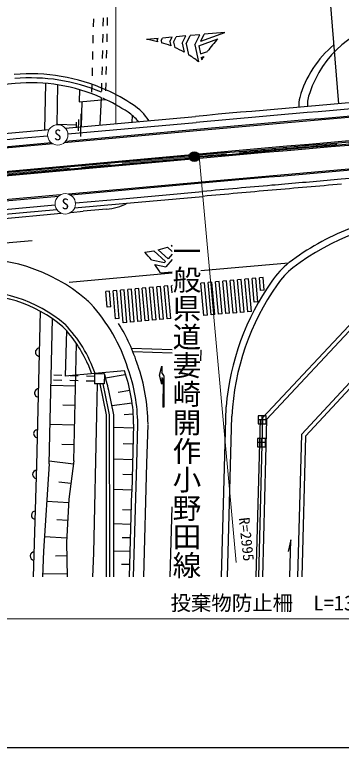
# Model space of a CAD drawing. Units: millimetres, scale not verified. Extents: x 40000 to 680000, y 20000 to 380000.
# Drawn here: x 111909 to 151903, y 205000 to 294823 of the extents above; entities that cross this region are included whole.
import ezdxf
from ezdxf.enums import TextEntityAlignment as Align

# ---------------------------------------------------------------- set-up
doc = ezdxf.new("R2010")
doc.units = ezdxf.units.MM
doc.header["$LTSCALE"] = 1000
doc.header["$PDMODE"] = 32
doc.header["$PDSIZE"] = 500
doc.linetypes.add('CHAIN', pattern=[18.5, 12, -1.5, 3.5, -1.5])
for name, color, linetype, lineweight in [('M-BGD', 7, 'Continuous', 25), ('M-BMK', 2, 'CHAIN', 13), ('M-BMK-OTRS', 5, 'Continuous', 25), ('M-BMK-ROW', 30, 'Continuous', 25), ('M-BMK-SRVR', 3, 'Continuous', 25), ('M-STR-HTXT', 7, 'Continuous', 13), ('M-STR-STR1', 1, 'Continuous', 25), ('M-STR-STRC', 7, 'Continuous', 25), ('M-TTL-BAND', 7, 'Continuous', 25)]:
    doc.layers.add(name, color=color, linetype=linetype, lineweight=lineweight)
doc.layers.add('M-BMK-HTXT', color=7, linetype='Continuous')
doc.styles.add('@ＭＳ ゴシック', font='')
doc.styles.add('ＭＳ ゴシック', font='')
doc.styles.get('@ＭＳ ゴシック').set_extended_font_data('@MS Gothic')
doc.styles.get('ＭＳ ゴシック').set_extended_font_data('MS Gothic')

msp = doc.modelspace()

# ---------------------------------------------------------------- linework, layer by layer
at = {"layer": 'M-BGD'}
for p, q in [((121540, 294319), (121517, 293319)), ((123244, 294473), (123221, 293474)), ((121494, 292319), (121471, 291320)), ((123198, 292474), (123175, 291474)), ((121448, 290320), (121425, 289320)), ((123152, 290475), (123129, 289475)), ((123106, 288475), (123083, 287475)), ((121402, 288321), (121379, 287321)), ((115582, 280691), (115713, 286392)), ((117097, 281329), (117210, 286211)), ((121356, 286321), (121333, 285321)), ((123060, 286476), (123037, 285476)), ((119839, 285627), (119805, 284139)), ((119805, 284139), (123013, 284428)), ((120093, 281097), (120164, 284172)), ((122382, 281303), (122550, 284641)), ((123014, 284476), (123013, 284428)), ((120029, 282680), (119965, 279880)), ((126275, 281654), (126315, 282450)), ((119437, 281293), (117198, 281345)), ((118431, 280194), (134136, 281609)), ((119445, 281643), (119429, 280943)), ((119733, 281987), (119701, 280587)), ((104407, 278913), (112088, 279623)), ((112088, 279623), (115941, 279970)), ((125108, 272255), (134903, 273144)), ((119349, 271740), (125108, 272255)), ((112871, 271159), (116859, 271517)), ((105189, 270449), (112871, 271159)), ((161199, 265693), (142254, 245381)), ((163459, 261094), (147015, 243360)), ((163695, 260613), (147510, 243158)), ((114635, 239593), (115069, 258449)), ((116140, 239767), (116549, 257528)), ((118244, 256093), (118108, 250503)), ((119149, 240114), (119480, 254489)), ((121360, 250788), (120887, 251963)), ((117694, 250590), (116695, 250618)), ((125360, 251152), (118108, 250503)), ((121701, 250778), (121668, 249579)), ((122901, 250745), (121701, 250778)), ((122901, 250745), (122867, 249545)), ((125445, 250657), (123026, 250243)), ((117678, 249990), (116678, 250018)), ((119677, 249934), (118677, 249962)), ((119694, 250534), (118694, 250562)), ((121676, 249879), (120677, 249906)), ((121693, 250478), (120693, 250506)), ((119360, 249294), (116361, 249363)), ((122867, 249545), (121668, 249579)), ((126023, 248764), (124566, 248515)), ((126296, 247198), (123810, 246864)), ((119305, 246894), (117805, 246929)), ((126431, 245851), (125329, 245777)), ((137965, 225886), (138512, 245611)), ((141470, 225886), (142011, 245243)), ((142254, 245381), (141747, 225886)), ((119250, 244494), (116250, 244564)), ((126477, 244626), (126252, 236342)), ((126848, 239765), (126985, 244584)), ((126463, 244126), (124040, 244192)), ((147015, 243360), (146557, 225886)), ((147510, 243158), (147057, 225886)), ((119194, 242095), (117695, 242129)), ((126411, 242188), (125199, 242221)), ((119096, 239698), (116147, 240073)), ((119149, 240114), (118554, 235434)), ((126358, 240249), (124044, 240312)), ((114232, 225886), (114635, 239593)), ((116140, 239767), (115430, 229052)), ((126461, 225886), (126848, 239765)), ((126308, 238398), (125151, 238430)), ((118796, 237339), (117322, 237526)), ((126258, 236547), (124048, 236607)), ((125960, 225886), (126252, 236342)), ((118554, 235434), (118264, 230094)), ((118530, 234977), (115832, 235123)), ((126189, 234090), (125095, 234121)), ((118412, 232818), (117064, 232892)), ((126141, 232339), (124053, 232397)), ((118295, 230660), (115546, 230810)), ((118264, 230094), (118319, 225886)), ((126094, 230669), (125050, 230698)), ((145706, 230432), (145409, 229022)), ((145594, 225886), (145706, 230432)), ((115430, 229052), (115314, 225886)), ((126047, 228999), (124057, 229054)), ((118285, 228459), (116909, 228441)), ((126003, 227406), (125008, 227434)), ((118314, 226257), (115326, 226218))]:
    msp.add_line(p, q, dxfattribs=at)
for points in [[(121476, 225886), (121605, 228804), (121956, 245803), (122031, 249568)], [(123150, 225886), (123157, 228761), (123139, 245770), (122365, 249559)], [(123550, 225886), (123557, 228749), (123539, 245758), (122922, 248777)], [(124050, 225886), (124057, 228735), (124038, 245744), (123422, 248763)]]:
    msp.add_lwpolyline(points, dxfattribs=at)
for centre, radius, start, end in [((160402, 281220), 13002, 98.84494, 161.9557), ((113896, 265067), 22002, 66.88559, 95.18114), ((151743, 283734), 4000, 157.76985, 182.42908), ((113896, 265067), 21402, 56.20614, 65.75732), ((404987, -2705507), 2999370, 94.76414, 95.18103), ((122518, 277950), 5900, 39.76579, 56.20614), ((404992, -2705506), 2990870, 94.76984, 94.85462), ((404992, -2705506), 2990870, 94.987, 95.01787), ((404992, -2705506), 2990870, 94.85462, 94.98699), ((404992, -2705509), 2990873, 95.01787, 95.18111), ((164239, 239766), 30183, 93.63768, 127.21601), ((107059, 243911), 21002, 49.61956, 95.17706), ((151822, 256467), 9376, 128.49985, 146.09926), ((169034, 244116), 30558, 144.8781, 177.19583), ((107052, 243911), 17002, 49.5947, 95.17822), ((116780, 255336), 6001, 42.63009, 49.65079), ((105741, 245178), 21002, 17.38455, 42.61808), ((105735, 245178), 17002, 19.41752, 43.43335), ((114954, 253450), 500, 88.68009, 268.68009), ((103358, 244548), 20502, 11.86485, 18.11232), ((105975, 244475), 20502, 0.42281, 19.0002), ((105975, 244475), 21002, 0.42281, 19.40626), ((114839, 248451), 500, 88.68009, 268.68009), ((103372, 244547), 20003, 12.20806, 14.47965), ((114724, 243453), 500, 88.68009, 268.68009), ((114602, 238454), 500, 88.31574, 268.31574), ((114455, 233456), 500, 88.31574, 268.31574), ((114308, 228458), 500, 88.31574, 268.31574)]:
    msp.add_arc(centre, radius, start, end, dxfattribs=at)
at = {"layer": 'M-BMK'}
msp.add_line((69811, 271571), (134509, 277455), dxfattribs=at)
msp.add_arc((404367, -2684550), 2974273, 88.4654, 95.20565, dxfattribs=at)
at = {"layer": 'M-BMK-OTRS'}
for p, q in [((161432, 265210), (142749, 245179)), ((142749, 245179), (142248, 225886))]:
    msp.add_line(p, q, dxfattribs=at)
at = {"layer": 'M-BMK-ROW'}
for p, q in [((142705, 245651), (141705, 245651)), ((141705, 245651), (141705, 244651)), ((142205, 244651), (142205, 245651)), ((142705, 244651), (142705, 245651)), ((142705, 245151), (141705, 245151)), ((141705, 244651), (142705, 244651)), ((142622, 242852), (141622, 242852)), ((141622, 242852), (141622, 241852)), ((142122, 241852), (142122, 242852)), ((142622, 241852), (142622, 242852)), ((142622, 242352), (141622, 242352)), ((141622, 241852), (142622, 241852))]:
    msp.add_line(p, q, dxfattribs=at)
at = {"layer": 'M-BMK-SRVR'}
for radius in [600, 480, 360, 240, 120, 20]:
    msp.add_circle((133905, 277401), radius, dxfattribs=at)
msp.add_point((133905, 277401), dxfattribs=at)
at = {"layer": 'M-STR-HTXT'}
for p, q in [((124278, 281413), (124278, 346442)), ((134509, 277455), (139036, 227661)), ((224469, 220743), (86694, 220743))]:
    msp.add_line(p, q, dxfattribs=at)
for centre in [(117186, 280082), (118104, 271628)]:
    msp.add_circle(centre, 1250, dxfattribs=at)
at = {"layer": 'M-STR-STR1'}
for p, q in [((122743, 294428), (122720, 293428)), ((122697, 292429), (122674, 291429)), ((122651, 290429), (122628, 289429)), ((122605, 288430), (122582, 287430)), ((111963, 286382), (82433, 283704)), ((122559, 286430), (122536, 285430)), ((122513, 284431), (122512, 284383)), ((118115, 280919), (134068, 282356)), ((104338, 279660), (112019, 280370)), ((112019, 280370), (116123, 280740)), ((125162, 271658), (134958, 272546)), ((119247, 271122), (125162, 271658)), ((105244, 269852), (112939, 270550)), ((112939, 270550), (117071, 270924))]:
    msp.add_line(p, q, dxfattribs=at)
for centre, radius, start, end in [((113896, 265067), 21402, 66.1472, 95.18116), ((404987, -2705507), 3000120, 94.75936, 95.18103), ((404992, -2705506), 2990270, 94.85462, 95.01787), ((404992, -2705509), 2990273, 95.01787, 95.18111), ((107052, 243911), 16601, 49.59335, 95.17822), ((105735, 245178), 16601, 24.1204, 43.28292)]:
    msp.add_arc(centre, radius, start, end, dxfattribs=at)
at = {"layer": 'M-STR-STRC'}
for p, q in [((151595, 283893), (150403, 298451)), ((129844, 291653), (129995, 291949)), ((131172, 292056), (129995, 291949)), ((130898, 291518), (131172, 292056)), ((131373, 291458), (131702, 292104)), ((132878, 292210), (131702, 292104)), ((132426, 291323), (132878, 292210)), ((132901, 291263), (133408, 292258)), ((134585, 292365), (133408, 292258)), ((133955, 291128), (134585, 292365)), ((134683, 291567), (137645, 292642)), ((134683, 291567), (135114, 292413)), ((137645, 292642), (135114, 292413)), ((129466, 291901), (128053, 291773)), ((129370, 291713), (129466, 291901)), ((129370, 291713), (129415, 291510)), ((129844, 291653), (129905, 291379)), ((130898, 291518), (131012, 291005)), ((131373, 291458), (131519, 290795)), ((132426, 291323), (132669, 290224)), ((132901, 291263), (133199, 289911)), ((133955, 291128), (134412, 289058)), ((134444, 291001), (136802, 291858)), ((134444, 291001), (134661, 290016)), ((134661, 290016), (135516, 290326)), ((134759, 289573), (135065, 289684)), ((134759, 289573), (134818, 289303)), ((134210, 280577), (117960, 279100)), ((134196, 280726), (118134, 279267)), ((116602, 278977), (79154, 275575)), ((116401, 279109), (79326, 275741)), ((134483, 277730), (69188, 271794)), ((134497, 277580), (69201, 271645)), ((134519, 277331), (69224, 271396)), ((134533, 277182), (69238, 271246)), ((134804, 274294), (118504, 272812)), ((134818, 274145), (118770, 272686)), ((117497, 272721), (79652, 269281)), ((117258, 272548), (79917, 269154)), ((105349, 269362), (117621, 270475)), ((118786, 270581), (120280, 270716)), ((123150, 270978), (120280, 270716)), ((85699, 264568), (114051, 267139)), ((130694, 264897), (129489, 265999)), ((131204, 265786), (130603, 266336)), ((131204, 266396), (131077, 266512)), ((130395, 264561), (128958, 265876)), ((131204, 265469), (130694, 264897)), ((128646, 264756), (130270, 264421)), ((129059, 264211), (130433, 263927)), ((130395, 264561), (130270, 264421)), ((131204, 264792), (130433, 263927)), ((145432, 264368), (134704, 263421)), ((131204, 263262), (129769, 263135)), ((131204, 263111), (118575, 261996)), ((139643, 262351), (139195, 262311)), ((139547, 258326), (139195, 262311)), ((139995, 258366), (139643, 262351)), ((140540, 262430), (140091, 262391)), ((140443, 258406), (140091, 262391)), ((140892, 258445), (140540, 262430)), ((141436, 262509), (140988, 262470)), ((141242, 259593), (140988, 262470)), ((141690, 259633), (141436, 262509)), ((142333, 262589), (141885, 262549)), ((142019, 261023), (141885, 262549)), ((142468, 261063), (142333, 262589)), ((128884, 261400), (128435, 261361)), ((129236, 257415), (128884, 261400)), ((129780, 261480), (129332, 261440)), ((129684, 257455), (129332, 261440)), ((130132, 257495), (129780, 261480)), ((130677, 261559), (130229, 261519)), ((130581, 257534), (130229, 261519)), ((131029, 257574), (130677, 261559)), ((131204, 261605), (131125, 261598)), ((131204, 260707), (131125, 261598)), ((135160, 261955), (134712, 261915)), ((135064, 257930), (134712, 261915)), ((135512, 257970), (135160, 261955)), ((136057, 262034), (135608, 261994)), ((135960, 258010), (135608, 261994)), ((136409, 258049), (136057, 262034)), ((136953, 262113), (136505, 262074)), ((136857, 258089), (136505, 262074)), ((137305, 258128), (136953, 262113)), ((137850, 262192), (137402, 262153)), ((137754, 258168), (137402, 262153)), ((138202, 258208), (137850, 262192)), ((138746, 262272), (138298, 262232)), ((138650, 258247), (138298, 262232)), ((139099, 258287), (138746, 262272)), ((123504, 260925), (123056, 260886)), ((123227, 258951), (123056, 260886)), ((123675, 258991), (123504, 260925)), ((124401, 261004), (123952, 260965)), ((124256, 257534), (123952, 260965)), ((124704, 257573), (124401, 261004)), ((125297, 261084), (124849, 261044)), ((125201, 257059), (124849, 261044)), ((125649, 257099), (125297, 261084)), ((126194, 261163), (125746, 261123)), ((126098, 257138), (125746, 261123)), ((126546, 257178), (126194, 261163)), ((127091, 261242), (126642, 261202)), ((126994, 257217), (126642, 261202)), ((127443, 257257), (127091, 261242)), ((127987, 261321), (127539, 261282)), ((127891, 257297), (127539, 261282)), ((128339, 257336), (127987, 261321)), ((128788, 257376), (128435, 261361)), ((142468, 261063), (142019, 261023)), ((141690, 259633), (141242, 259593)), ((123675, 258991), (123227, 258951)), ((135512, 257970), (135064, 257930)), ((136409, 258049), (135960, 258010)), ((137305, 258128), (136857, 258089)), ((138202, 258208), (137754, 258168)), ((139099, 258287), (138650, 258247)), ((139995, 258366), (139547, 258326)), ((140892, 258445), (140443, 258406)), ((124704, 257573), (124256, 257534)), ((125649, 257099), (125201, 257059)), ((126546, 257178), (126098, 257138)), ((127443, 257257), (126994, 257217)), ((128339, 257336), (127891, 257297)), ((129236, 257415), (128788, 257376)), ((130132, 257495), (129684, 257455)), ((131029, 257574), (130581, 257534)), ((126210, 253922), (131204, 253783)), ((126379, 253517), (131204, 253382)), ((134704, 253685), (134742, 253684)), ((134704, 252386), (134740, 253684)), ((134704, 253285), (134731, 253284)), ((129634, 250638), (129944, 251736)), ((129944, 251736), (129937, 250936)), ((129924, 249536), (129634, 250638)), ((130028, 250830), (129937, 250936)), ((130100, 250719), (130028, 250830)), ((130159, 250601), (130100, 250719)), ((129931, 250336), (129924, 249536)), ((129978, 250285), (129934, 250333)), ((130013, 250230), (129978, 250285)), ((130042, 250172), (130013, 250230)), ((130062, 250110), (130042, 250172)), ((130078, 249979), (130050, 246734)), ((130074, 250044), (130062, 250110)), ((130078, 249979), (130074, 250044)), ((130198, 250478), (130159, 250601)), ((130224, 250348), (130198, 250478)), ((130200, 246733), (130230, 250218)), ((130230, 250218), (130224, 250348)), ((130050, 246734), (130200, 246733)), ((130052, 246710), (130200, 246733)), ((137218, 225886), (137800, 246748)), ((128100, 239807), (128234, 244549)), ((127711, 225886), (128100, 239807)), ((130963, 225886), (131204, 234505))]:
    msp.add_line(p, q, dxfattribs=at)
for centre, radius, start, end in [((126250, 278746), 13152, 76.07288, 82.1187), ((126250, 278746), 13152, 68.77091, 73.86271), ((148503, 280724), 16152, 136.42345, 143.52113), ((159317, 281132), 13001, 129.75525, 164.20114), ((126250, 278746), 13152, 60.78278, 66.38092), ((126250, 278746), 13152, 51.63915, 58.10139), ((148503, 280724), 16152, 146.30804, 147.91668), ((113896, 265067), 22502, 65.75732, 95.18114), ((113896, 265067), 22502, 56.20614, 65.75732), ((405658, -2705365), 2995395, 93.54207, 95.19414), ((405658, -2705365), 2995245, 93.54207, 95.19414), ((405658, -2705365), 2994995, 93.54232, 95.19414), ((150687, 283696), 4000, 165.70317, 183.19073), ((122518, 277950), 7001, 33.7558, 56.20614), ((405658, -2705365), 2994845, 93.54232, 95.19414), ((405483, -2705496), 2998520, 94.76665, 95.19085), ((405483, -2705496), 2998370, 94.76321, 95.19085), ((405660, -2705290), 2991870, 94.76792, 95.19413), ((405660, -2705290), 2991720, 94.77311, 95.19413), ((122518, 277950), 7001, 275.18125, 296.8758), ((164239, 239766), 30969, 111.5775, 127.21601), ((126250, 278746), 13152, 276.94698, 281.88297), ((126250, 278746), 13152, 284.26133, 289.33249), ((126250, 278746), 13152, 291.53523, 292.13057), ((116779, 255335), 15152, 38.44577, 43.11266), ((116779, 255335), 15152, 30.98292, 35.86006), ((151822, 256467), 10162, 128.49985, 146.09926), ((169034, 244116), 31344, 144.8781, 175.18214), ((105741, 245178), 22259, 17.38455, 31.91681), ((105975, 244475), 22259, 0.42281, 19.40626)]:
    msp.add_arc(centre, radius, start, end, dxfattribs=at)
at = {"layer": 'M-TTL-BAND'}
msp.add_line((40000, 205000), (579000, 205000), dxfattribs=at)

# ---------------------------------------------------------------- texts
at = {"layer": 'M-BMK-HTXT', "style": '@ＭＳ ゴシック'}
msp.add_text('一般県道妻崎開作小野田線', height=2566, rotation=270, dxfattribs=at).set_placement((132954, 246599), align=Align.MIDDLE_CENTER)
at = {"layer": 'M-STR-HTXT', "style": 'ＭＳ ゴシック'}
for s, height, p in [('S', 1320, (117186, 280082)), ('S', 1320, (118104, 271628)), ('投棄物防止柵\u3000L=139.7', 1833, (144105, 222696))]:
    msp.add_text(s, height=height, dxfattribs=at).set_placement(p, align=Align.MIDDLE_CENTER)
msp.add_text('R=2995', height=1320, rotation=276.236, dxfattribs=at).set_placement((139533, 227715), align=Align.BOTTOM_RIGHT)

doc.saveas('drawing.dxf')
